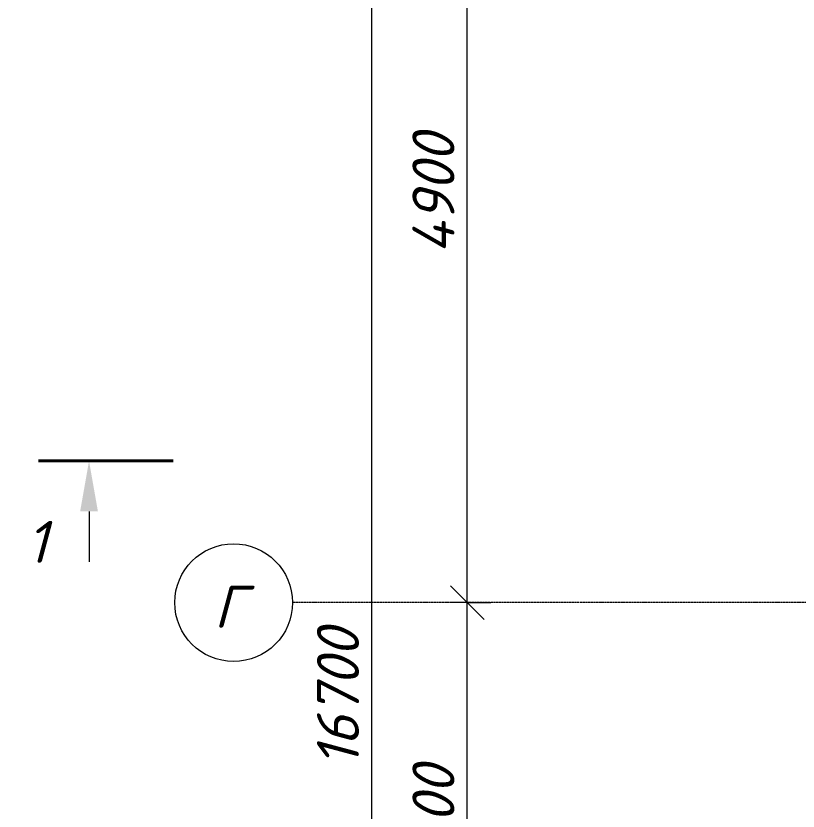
# Model space of a CAD drawing. Header units: millimetres. Extents: x -2820 to 26103, y -2046 to 37035.
# Drawn here: x -2820 to 1830, y 12333 to 17063 of the extents above; entities that cross this region are included whole.
import ezdxf

# ---------------------------------------------------------------- set-up
doc = ezdxf.new("R2010")
doc.units = ezdxf.units.MM
doc.linetypes.add('Осевая 12-2-2', pattern=[16, 12, -2, 0, -2])
doc.linetypes.add('Пунктир 2-1_5', pattern=[3.5, 2, -1.5])
for name, color, linetype, lineweight in [('A-ANNO-DIMS', 7, 'Continuous', 9), ('A-ANNO-DIMS-100', 7, 'Continuous', 9), ('G-ANNO-SYMB', 7, 'Continuous', 9), ('S-GRID', 7, 'Continuous', 9)]:
    doc.layers.add(name, color=color, linetype=linetype, lineweight=lineweight)
doc.layers.add('S-GRID-IDEN', color=7, linetype='Continuous', lineweight=9, true_color=0x646464)
doc.styles.add('ISOCPEUR_I', font='isocpeui.ttf', dxfattribs={"height": 250})
doc.dimstyles.new('2_5_мм', dxfattribs={"dimscale": 304.8, "dimtxt": 248.995294, "dimasz": 0.656168, "dimexe": 0.459318, "dimexo": 0.164042, "dimgap": 0, "dimtad": 1, "dimrnd": 0.01, "dimdsep": 46, "dimtxsty": 'ISOCPEUR_I', "dimblk1": 'OBLIQUE', "dimblk2": 'OBLIQUE', "dimsah": 1, "dimcen": 0.09, "dimdle": 0.459318, "dimadec": 1, "dimazin": 0, "dimtfac": 1, "dimtdec": 4, "dimtix": 1, "dimtmove": 0, "dimatfit": 3, "dimfxl": 1, "dimtvp": 1, "dimtolj": 1, "dimtzin": 0, "dimarcsym": 2})

# ---------------------------------------------------------------- blocks, each defined once
blk = doc.blocks.new('Разрез - Номер спереди-3576-Этаж 1 - КН')
at = {"layer": 'G-ANNO-SYMB'}
blk.add_hatch(color=256, dxfattribs=at).paths.add_polyline_path([(2.471, -3), (3, 0), (3.529, -3)])
at = {"layer": 'G-ANNO-SYMB', "lineweight": 40}
blk.add_line((0, 0), (8, 0), dxfattribs=at)
at = {"layer": 'G-ANNO-SYMB'}
blk.add_line((3, -3), (3, -6), dxfattribs=at)
blk = doc.blocks.new('Ось сетки - Круг-4342-Этаж 1 - КН')
at = {"layer": 'S-GRID-IDEN'}
blk.add_circle((0, 0), 3.5, dxfattribs=at)
blk = doc.blocks.new('DIMBLOCK1-Этаж 1 - КН')
at = {"layer": 'A-ANNO-DIMS-100'}
for p, q in [((-703.7, 4532.6), (-703.7, 21512.6)), ((-703.7, 21372.6), (-803.7, 21472.6)), ((-703.7, 21372.6), (-795.2, 21372.6)), ((-703.7, 21372.6), (-603.7, 21272.6)), ((-703.7, 21372.6), (-563.7, 21372.6)), ((-703.7, 4672.6), (-803.7, 4772.6)), ((-703.7, 4672.6), (-795.2, 4672.6)), ((-703.7, 4672.6), (-603.7, 4572.6)), ((-703.7, 4672.6), (-563.7, 4672.6))]:
    blk.add_line(p, q, dxfattribs=at)
at = {"layer": 'A-ANNO-DIMS-100', "color": 0, "insert": (-1030.4, 12594.1), "char_height": 250, "width": 1028.542, "attachment_point": 1, "rotation": 90, "line_spacing_factor": 1.149209, "style": 'ISOCPEUR_I'}
blk.add_mtext('16700', dxfattribs=at)
blk = doc.blocks.new('_Oblique')
at = {"color": 0, "linetype": 'ByBlock', "lineweight": -2}
blk.add_line((-0.5, -0.5), (0.5, 0.5), dxfattribs=at)
blk = doc.blocks.new('DIMBLOCK4-Этаж 1 - КН')
at = {"layer": 'A-ANNO-DIMS-100'}
for p, q in [((-136.5, 13572.6), (-236.5, 13672.6)), ((-136.5, 13572.6), (-227.9, 13572.6)), ((-136.5, 10972.6), (-136.5, 13572.6)), ((-136.5, 13572.6), (-36.5, 13472.6)), ((-136.5, 13572.6), (3.5, 13572.6)), ((-136.5, 10972.6), (-236.5, 11072.6)), ((-136.5, 10972.6), (-227.9, 10972.6)), ((-136.5, 10972.6), (-36.5, 10872.6)), ((-136.5, 10972.6), (3.5, 10972.6))]:
    blk.add_line(p, q, dxfattribs=at)
at = {"layer": 'A-ANNO-DIMS-100', "color": 0, "insert": (-463.1, 11908.7), "char_height": 250, "width": 873.399, "attachment_point": 1, "rotation": 90, "line_spacing_factor": 1.149209, "style": 'ISOCPEUR_I'}
blk.add_mtext('2600', dxfattribs=at)
blk = doc.blocks.new('DIMBLOCK5-Этаж 1 - КН')
at = {"layer": 'A-ANNO-DIMS-100'}
for p, q in [((-136.5, 18472.6), (-236.5, 18572.6)), ((-136.5, 18472.6), (-227.9, 18472.6)), ((-136.5, 13572.6), (-136.5, 18472.6)), ((-136.5, 18472.6), (-36.5, 18372.6)), ((-136.5, 18472.6), (3.5, 18472.6)), ((-136.5, 13572.6), (-236.5, 13672.6)), ((-136.5, 13572.6), (-227.9, 13572.6)), ((-136.5, 13572.6), (-36.5, 13472.6)), ((-136.5, 13572.6), (3.5, 13572.6))]:
    blk.add_line(p, q, dxfattribs=at)
at = {"layer": 'A-ANNO-DIMS-100', "color": 0, "insert": (-463.1, 15646.8), "char_height": 250, "width": 902.129, "attachment_point": 1, "rotation": 90, "line_spacing_factor": 1.149209, "style": 'ISOCPEUR_I'}
blk.add_mtext('4900', dxfattribs=at)

msp = doc.modelspace()

# ---------------------------------------------------------------- linework, layer by layer
at = {"layer": 'G-ANNO-SYMB', "linetype": 'Пунктир 2-1_5'}
msp.add_line((-2685.711, 14415.27), (-2157.407, 14415.27), dxfattribs=at)
at = {"layer": 'S-GRID', "color": 251, "linetype": 'Осевая 12-2-2', "true_color": 0x646464}
msp.add_line((23375.597, 13572.643), (-1176.107, 13572.643), dxfattribs=at)

# ---------------------------------------------------------------- block references
at = {"layer": 'G-ANNO-SYMB', "xscale": 99.99999999999993, "yscale": 99.99999999999993, "zscale": 99.99999999999993}
msp.add_blockref('Разрез - Номер спереди-3576-Этаж 1 - КН', (-2685.711, 14415.27), dxfattribs=at)
at = {"layer": 'S-GRID-IDEN', "xscale": 99.99999999999993, "yscale": 99.99999999999993, "zscale": 99.99999999999993, "rotation": 89.99999999999982}
msp.add_blockref('Ось сетки - Круг-4342-Этаж 1 - КН', (-1526.107, 13572.643), dxfattribs=at)

# ---------------------------------------------------------------- texts
at = {"layer": 'S-GRID-IDEN', "color": 7, "insert": (-1643.649, 13673.756), "char_height": 250, "width": 224.4725, "attachment_point": 1, "style": 'ISOCPEUR_I'}
msp.add_mtext('\\fISOCPEUR|b0|i1|c204|p34|;Г', dxfattribs=at)

# ---------------------------------------------------------------- dimensions: what is measured, and where the dimension line sits
at = {"layer": 'A-ANNO-DIMS'}
for base, p1, p2, override, picture, middle in [((-703.738, 21372.643), (-845.16, 4672.643), (-845.16, 21372.643), {"dimpost": '<>', "dimfxl": 16700}, 'DIMBLOCK1-Этаж 1 - КН', (-830.348, 13022.643)), ((-136.528, 18472.643), (-277.949, 13572.643), (-277.949, 18472.643), {"dimpost": '<>', "dimfxl": 4900}, 'DIMBLOCK5-Этаж 1 - КН', (-261.528, 16022.643)), ((-136.528, 13572.643), (-277.949, 10972.643), (-277.949, 13572.643), {"dimpost": '<>', "dimfxl": 2600}, 'DIMBLOCK4-Этаж 1 - КН', (-261.528, 12272.643))]:
    dim = msp.add_linear_dim(base=base, p1=p1, p2=p2, angle=90, dimstyle='2_5_мм', override=override, dxfattribs=at)
    dim.commit()
    dim.dimension.update_dxf_attribs({"geometry": picture, "text_midpoint": middle})

# ---------------------------------------------------------------- next in the draw order: texts
at = {"layer": 'G-ANNO-SYMB', "insert": (-2757.982, 14059.225), "char_height": 250, "width": 160.3375, "attachment_point": 1, "style": 'ISOCPEUR_I', "bg_fill": 3, "box_fill_scale": 1.25, "bg_fill_color": 256, "bg_fill_true_color": 13158600, "bg_fill_transparency": 0}
msp.add_mtext('\\fISOCPEUR|b0|i1|c204|p34|;1', dxfattribs=at)

doc.saveas('drawing.dxf')
